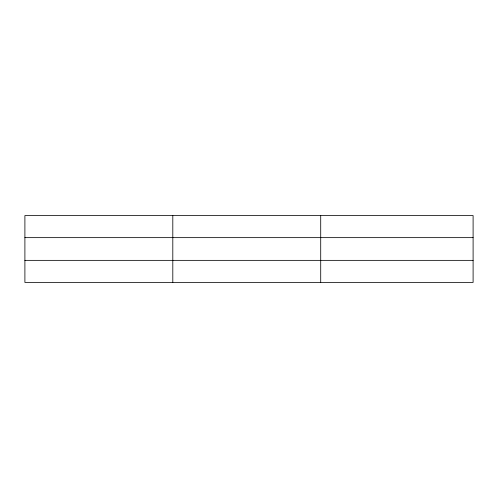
<?xml version="1.0" encoding="UTF-8"?>
<svg xmlns="http://www.w3.org/2000/svg" width="498" height="498" viewBox="0 0 498 498"><rect width="100%" height="100%" fill="white"/><g stroke="black" fill="none" stroke-linecap="round" stroke-linejoin="round"><path stroke-width="0.75" d="M172.806 215.578L172.806 282.422M320.712 215.578L320.712 282.422M473.1 260.361L473.1 282.422L24.9 282.422L24.9 215.578L473.1 215.578L473.1 260.361L24.9 260.361M24.9 237.639L473.1 237.639"/></g></svg>
